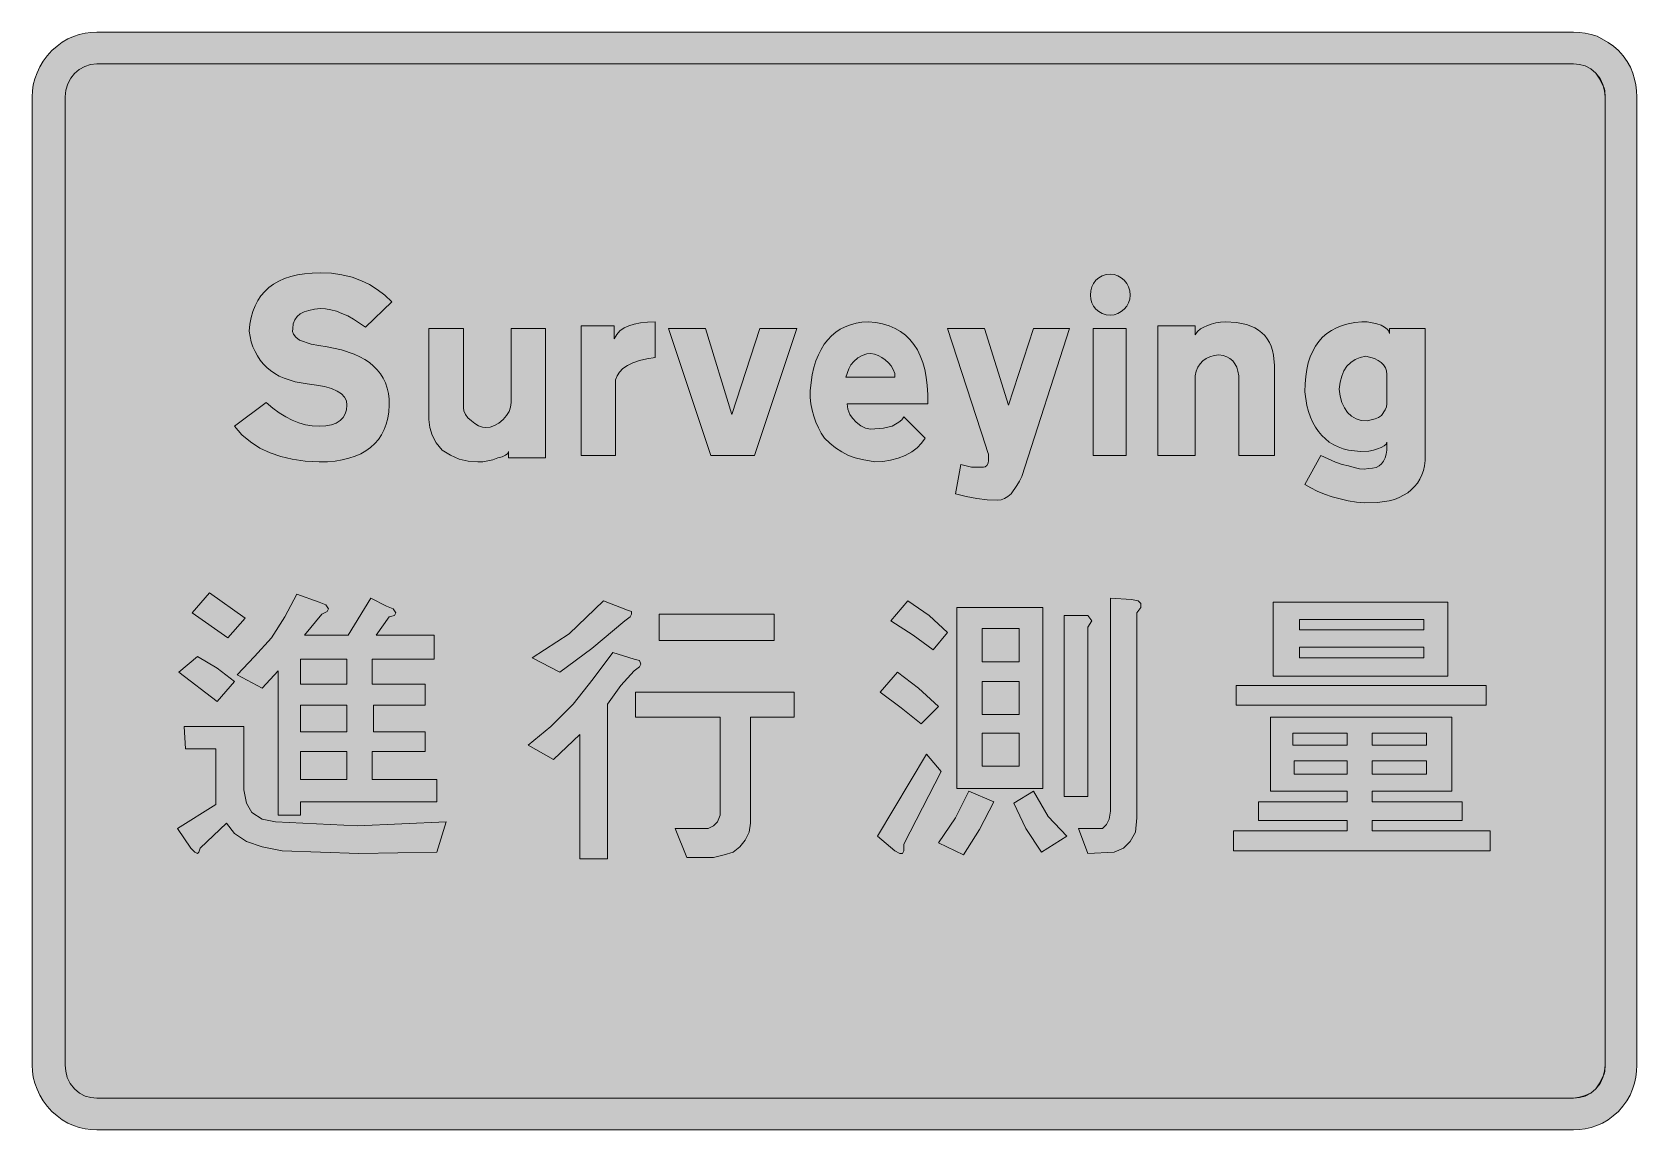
# Model space of a CAD drawing. Header units: metres. Extents: x 102 to 466, y 12 to 261.
import ezdxf

# ---------------------------------------------------------------- set-up
doc = ezdxf.new("R2010")
doc.units = ezdxf.units.M
doc.layers.add('FILL_BLACK_000000', color=7, linetype='Continuous', true_color=0x000000)
doc.layers.add('FILL_WHITE_FFFFFF', color=7, linetype='Continuous', true_color=0xffffff)

msp = doc.modelspace()

# ---------------------------------------------------------------- hatches: boundary and pattern name
at = {"layer": 'FILL_BLACK_000000', "true_color": 0x000000}
h = msp.add_hatch(color=7, dxfattribs=at)
h.dxf.hatch_style = 1
h.paths.add_polyline_path([(453.06, 261.42), (454.41, 261.25), (455.76, 260.97), (457.11, 260.58), (459.62, 259.15), (460.78, 258.3), (461.91, 257.28), (462.97, 256.1), (463.9, 254.84), (464.65, 253.53), (465.21, 252.18), (465.6, 250.83), (465.88, 249.48), (466.05, 248.13), (466.11, 246.78), (466.11, 27.18), (466.05, 25.82), (465.88, 24.44), (465.57, 23.07), (465.13, 21.7), (464.56, 20.37), (463.83, 19.08), (462.95, 17.84), (461.91, 16.68), (460.76, 15.64), (459.56, 14.76), (458.31, 14.03), (457.03, 13.45), (455.73, 13.02), (454.4, 12.71), (453.06, 12.54), (451.71, 12.48), (116.91, 12.48), (115.56, 12.54), (114.22, 12.71), (112.89, 13.02), (111.58, 13.45), (110.31, 14.03), (109.06, 14.76), (107.86, 15.64), (106.71, 16.68), (105.66, 17.84), (104.74, 19.08), (103.97, 20.37), (103.33, 21.7), (102.84, 23.07), (102.49, 24.44), (102.28, 25.82), (102.21, 27.18), (102.21, 246.78), (102.28, 248.14), (102.49, 249.52), (102.84, 250.89), (103.33, 252.25), (103.97, 253.59), (104.74, 254.88), (105.66, 256.12), (106.71, 257.28), (107.86, 258.32), (109.06, 259.2), (110.31, 259.93), (111.58, 260.5), (112.89, 260.94), (114.22, 261.25), (115.56, 261.42), (116.91, 261.48), (451.71, 261.48), (453.06, 261.42)])
h.paths.add_polyline_path([(114.14, 253.7), (112.92, 253.01), (111.85, 252.1), (110.96, 251), (110.29, 249.72), (109.86, 248.31), (109.71, 246.78), (109.71, 27.18), (109.83, 25.79), (110.2, 24.37), (110.85, 23), (111.81, 21.78), (112.99, 20.82), (114.25, 20.17), (115.56, 19.8), (116.91, 19.68), (451.71, 19.68), (453.06, 19.8), (454.37, 20.17), (455.63, 20.82), (456.81, 21.78), (457.77, 23), (458.42, 24.37), (458.79, 25.79), (458.91, 27.18), (458.91, 246.78), (458.83, 248.13), (458.66, 248.8), (458.31, 249.48), (457.67, 250.83), (456.81, 252.18), (455.63, 253.14), (454.37, 253.79), (453.06, 254.16), (451.71, 254.28), (116.91, 254.28), (115.48, 254.13), (114.14, 253.7)], flags=16)
h = msp.add_hatch(color=7, dxfattribs=at)
h.dxf.hatch_style = 1
h.paths.add_polyline_path([(161.25, 193.6), (161.5, 192.93), (162.03, 192.25), (162.81, 191.58), (165.51, 190.72), (167.2, 190.36), (169.11, 190.08), (172.39, 189.39), (175.24, 188.44), (176.5, 187.86), (177.66, 187.22), (178.71, 186.51), (179.65, 185.73), (180.48, 184.88), (181.2, 183.96), (181.81, 182.96), (182.31, 181.9), (182.71, 180.75), (182.99, 179.54), (183.15, 178.25), (183.21, 176.88), (183.09, 175.35), (182.86, 173.91), (182.51, 172.57), (182.03, 171.32), (181.44, 170.17), (180.74, 169.11), (179.91, 168.14), (178.97, 167.28), (177.92, 166.51), (176.74, 165.85), (175.46, 165.28), (174.06, 164.81), (172.54, 164.45), (170.91, 164.19), (169.17, 164.03), (167.31, 163.98), (164.1, 164.14), (161.2, 164.58), (158.58, 165.25), (156.21, 166.08), (153.85, 167.14), (151.71, 168.52), (149.8, 170.17), (148.11, 172.08), (155.31, 177.48), (156.77, 176.21), (158.24, 175.12), (159.71, 174.19), (161.2, 173.43), (162.7, 172.84), (164.21, 172.42), (165.75, 172.16), (167.31, 172.08), (168.79, 172.16), (170.07, 172.41), (171.15, 172.81), (172.03, 173.35), (172.72, 174.04), (173.22, 174.86), (173.51, 175.81), (173.61, 176.88), (173.47, 177.84), (173.05, 178.68), (172.34, 179.43), (171.36, 180.07), (170.09, 180.61), (168.55, 181.06), (166.72, 181.41), (164.61, 181.68), (161.84, 182.17), (159.38, 182.96), (158.27, 183.47), (157.24, 184.05), (156.29, 184.71), (155.42, 185.43), (154.63, 186.22), (153.93, 187.09), (153.3, 188.02), (152.76, 189.02), (152.29, 190.09), (151.92, 191.22), (151.41, 193.68), (151.58, 195.26), (151.86, 196.75), (152.25, 198.13), (152.76, 199.41), (153.38, 200.6), (154.11, 201.68), (154.95, 202.66), (155.91, 203.54), (156.98, 204.32), (158.16, 205), (159.45, 205.57), (160.86, 206.04), (162.38, 206.41), (164.01, 206.67), (165.75, 206.83), (167.61, 206.88), (170.08, 206.77), (172.48, 206.43), (174.78, 205.87), (176.91, 205.08), (178.71, 204.25), (180.47, 203.13), (182.18, 201.79), (183.81, 200.28), (177.81, 194.58), (175.12, 196.38), (173.79, 197.1), (172.48, 197.69), (171.21, 198.16), (169.96, 198.5), (168.76, 198.71), (167.61, 198.78), (166.22, 198.62), (164.98, 198.37), (163.9, 198.02), (163, 197.54), (162.28, 196.94), (161.75, 196.21), (161.42, 195.32), (161.31, 194.28), (161.25, 193.6)])
h = msp.add_hatch(color=7, dxfattribs=at)
h.dxf.hatch_style = 1
h.paths.add_polyline_path([(351.12, 200.9), (350.84, 200.06), (350.42, 199.3), (349.86, 198.63), (349.19, 198.07), (348.43, 197.65), (347.59, 197.37), (346.71, 197.28), (345.74, 197.37), (344.87, 197.65), (344.1, 198.07), (343.45, 198.63), (342.92, 199.3), (342.53, 200.06), (342.29, 200.9), (342.21, 201.78), (342.29, 202.76), (342.53, 203.67), (342.92, 204.49), (343.45, 205.19), (344.1, 205.77), (344.87, 206.21), (345.74, 206.48), (346.71, 206.58), (347.59, 206.48), (348.43, 206.21), (349.19, 205.77), (349.86, 205.19), (350.42, 204.49), (350.84, 203.67), (351.12, 202.76), (351.21, 201.78), (351.12, 200.9)])
h = msp.add_hatch(color=7, dxfattribs=at)
h.dxf.hatch_style = 1
h.paths.add_polyline_path([(218.61, 194.28), (218.61, 164.88), (210.21, 164.88), (210.21, 166.38), (210.05, 165.93), (209.57, 165.52), (208.82, 165.16), (207.81, 164.88), (206.68, 164.49), (205.56, 164.2), (204.43, 164.04), (203.31, 163.98), (201.12, 164.15), (199.03, 164.65), (197.07, 165.5), (195.21, 166.68), (193.86, 168.31), (192.92, 170.02), (192.38, 171.78), (192.21, 173.58), (192.21, 194.28), (200.01, 194.28), (200.01, 176.28), (200.12, 175.56), (200.46, 174.78), (201.02, 174), (201.81, 173.28), (202.58, 172.67), (203.46, 172.19), (204.34, 171.89), (205.11, 171.78), (206.06, 171.89), (207.06, 172.23), (208.06, 172.79), (209.01, 173.58), (209.8, 174.48), (210.36, 175.42), (210.7, 176.41), (210.81, 177.48), (210.81, 194.28), (218.61, 194.28)])
h = msp.add_hatch(color=7, dxfattribs=at)
h.dxf.hatch_style = 1
h.paths.add_polyline_path([(226.71, 194.88), (234.21, 194.88), (234.21, 191.88), (234.77, 192.9), (235.52, 193.72), (236.45, 194.37), (237.51, 194.88), (238.74, 195.27), (240.17, 195.55), (241.77, 195.72), (243.51, 195.78), (243.51, 187.68), (241.6, 187.4), (239.91, 187), (238.45, 186.5), (237.21, 185.88), (236.2, 185.15), (235.41, 184.34), (234.85, 183.48), (234.51, 182.58), (234.51, 165.48), (226.71, 165.48), (226.71, 194.88)])
h = msp.add_hatch(color=7, dxfattribs=at)
h.dxf.hatch_style = 1
h.paths.add_polyline_path([(246.51, 194.28), (254.91, 194.28), (260.91, 174.78), (267.21, 194.28), (275.61, 194.28), (266.01, 165.48), (260.91, 165.48), (256.11, 165.48), (246.51, 194.28)])
h = msp.add_hatch(color=7, dxfattribs=at)
h.dxf.hatch_style = 1
h.paths.add_polyline_path([(287.2, 175.98), (287.61, 174.78), (288.25, 173.88), (289.11, 172.98), (290.1, 172.2), (291.21, 171.67), (292.32, 171.42), (293.31, 171.48), (295.26, 171.67), (297.21, 172.08), (298.78, 173.02), (299.4, 173.56), (299.91, 174.18), (304.71, 169.38), (303.92, 168.26), (302.91, 167.2), (301.67, 166.26), (300.21, 165.48), (298.58, 164.87), (296.87, 164.39), (295.11, 164.09), (293.31, 163.98), (290.42, 164.5), (288.88, 164.91), (287.31, 165.48), (285.79, 166.26), (284.38, 167.2), (283.09, 168.26), (281.91, 169.38), (281.17, 170.53), (280.51, 171.74), (279.94, 173.01), (279.47, 174.33), (279.1, 175.71), (278.83, 177.14), (278.67, 178.63), (278.61, 180.18), (279.12, 183.77), (279.49, 185.38), (279.96, 186.88), (280.5, 188.26), (281.13, 189.52), (281.83, 190.66), (282.62, 191.69), (283.49, 192.6), (284.44, 193.4), (285.47, 194.08), (286.58, 194.65), (287.77, 195.1), (289.04, 195.44), (290.39, 195.67), (291.81, 195.78), (293.5, 195.6), (295.07, 195.29), (296.53, 194.84), (297.88, 194.27), (299.12, 193.56), (300.25, 192.72), (301.26, 191.74), (302.16, 190.64), (302.95, 189.41), (303.62, 188.05), (304.18, 186.56), (304.63, 184.94), (304.97, 183.19), (305.2, 181.31), (305.31, 179.31), (305.31, 177.18), (287.01, 177.18), (287.2, 175.98)])
h.paths.add_polyline_path([(297.81, 183.78), (297.81, 184.08), (297.49, 184.95), (297.01, 185.75), (296.39, 186.48), (295.67, 187.12), (294.88, 187.66), (294.06, 188.09), (293.22, 188.4), (292.41, 188.58), (291.46, 188.47), (290.46, 188.13), (289.46, 187.57), (288.51, 186.78), (287.89, 186.01), (287.38, 185.09), (286.71, 183.18), (297.81, 183.18), (297.81, 183.78)], flags=16)
h = msp.add_hatch(color=7, dxfattribs=at)
h.dxf.hatch_style = 1
h.paths.add_polyline_path([(326.61, 160.68), (326.11, 159.61), (325.52, 158.62), (324.21, 156.78), (323.49, 156.17), (322.71, 155.69), (321.93, 155.39), (321.21, 155.28), (318.78, 155.39), (316.41, 155.69), (314.04, 156.17), (311.61, 156.78), (312.81, 163.38), (315.21, 162.78), (317.91, 162.78), (318.35, 162.89), (318.73, 163.19), (319.01, 163.67), (319.11, 164.28), (319.11, 165.78), (318.93, 166.1), (318.81, 166.57), (318.51, 167.58), (309.81, 194.28), (318.21, 194.28), (323.61, 176.88), (329.31, 194.28), (337.41, 194.28), (326.61, 160.68)])
h = msp.add_hatch(color=7, dxfattribs=at)
h.dxf.hatch_style = 1
h.paths.add_polyline_path([(342.81, 165.48), (342.81, 194.28), (350.31, 194.28), (350.31, 165.48), (342.81, 165.48)])
h = msp.add_hatch(color=7, dxfattribs=at)
h.dxf.hatch_style = 1
h.paths.add_polyline_path([(375.81, 165.48), (375.81, 182.58), (375.81, 182.88), (375.81, 183.18), (375.81, 183.48), (375.64, 184.54), (375.36, 185.45), (374.97, 186.24), (374.46, 186.89), (373.84, 187.42), (373.11, 187.83), (372.27, 188.11), (371.31, 188.28), (370.24, 188.11), (369.28, 187.83), (368.44, 187.42), (367.71, 186.89), (367.09, 186.24), (366.58, 185.45), (366.19, 184.54), (365.91, 183.48), (365.91, 183.18), (365.91, 165.48), (357.51, 165.48), (357.51, 194.88), (365.91, 194.88), (365.91, 192.78), (366.46, 193.57), (367.15, 194.17), (367.89, 194.59), (368.61, 194.88), (369.56, 195.27), (370.6, 195.55), (371.69, 195.72), (372.81, 195.78), (375.35, 195.63), (377.58, 195.16), (378.57, 194.81), (379.49, 194.39), (380.31, 193.89), (381.06, 193.3), (381.72, 192.65), (382.3, 191.91), (382.79, 191.1), (383.19, 190.21), (383.5, 189.24), (383.73, 188.2), (383.91, 185.88), (383.91, 185.58), (383.91, 185.28), (383.91, 165.48), (375.81, 165.48)])
h = msp.add_hatch(color=7, dxfattribs=at)
h.dxf.hatch_style = 1
h.paths.add_polyline_path([(417.69, 162.05), (417.33, 161.03), (416.88, 160.08), (416.34, 159.2), (415.69, 158.39), (414.96, 157.66), (414.13, 157), (413.22, 156.43), (412.21, 155.92), (411.11, 155.5), (409.93, 155.17), (407.29, 154.75), (404.31, 154.68), (402.49, 154.86), (400.64, 155.17), (398.8, 155.59), (397, 156.1), (395.27, 156.71), (393.64, 157.38), (392.14, 158.11), (390.81, 158.88), (394.41, 165.48), (397.78, 163.94), (399.3, 163.41), (400.71, 163.08), (402, 162.69), (403.18, 162.44), (404.25, 162.36), (405.21, 162.48), (406.15, 162.55), (406.96, 162.76), (407.65, 163.1), (408.21, 163.57), (408.66, 164.16), (409.01, 164.88), (409.25, 165.72), (409.41, 166.68), (409.41, 168.48), (409.25, 168.03), (408.81, 167.62), (408.14, 167.26), (407.31, 166.98), (406.36, 166.63), (405.36, 166.45), (403.41, 166.38), (402.04, 166.49), (400.75, 166.69), (399.54, 166.99), (398.4, 167.39), (397.35, 167.89), (396.36, 168.49), (395.46, 169.19), (394.63, 169.98), (393.89, 170.87), (393.21, 171.86), (392.62, 172.95), (392.1, 174.14), (391.66, 175.43), (391.3, 176.81), (390.81, 179.88), (390.86, 181.68), (391.01, 183.38), (391.25, 184.97), (391.6, 186.46), (392.05, 187.83), (392.6, 189.1), (393.25, 190.26), (394, 191.32), (394.85, 192.26), (395.81, 193.1), (396.86, 193.82), (398.02, 194.43), (399.29, 194.94), (400.66, 195.33), (402.13, 195.61), (403.71, 195.78), (404.93, 195.73), (406.09, 195.57), (407.15, 195.32), (408.1, 194.99), (408.89, 194.59), (409.49, 194.13), (409.87, 193.63), (410.01, 193.08), (410.01, 194.28), (418.11, 194.28), (418.11, 164.28), (417.95, 163.13), (417.69, 162.05)])
h.paths.add_polyline_path([(409.08, 185.36), (408.68, 186.01), (408.13, 186.55), (407.45, 187.02), (406.63, 187.41), (404.61, 187.98), (403.33, 187.67), (402.2, 187.19), (401.21, 186.53), (400.37, 185.69), (399.69, 184.67), (399.17, 183.47), (398.81, 182.07), (398.61, 180.48), (398.82, 178.88), (399.21, 177.46), (399.79, 176.22), (400.52, 175.19), (401.41, 174.37), (402.45, 173.77), (403.62, 173.4), (404.91, 173.28), (406.78, 173.77), (407.53, 174.08), (408.21, 174.48), (409.03, 175.83), (409.31, 176.5), (409.41, 177.18), (409.41, 183.78), (409.33, 184.62), (409.08, 185.36)], flags=16)
h = msp.add_hatch(color=7, dxfattribs=at)
h.dxf.hatch_style = 1
h.paths.add_polyline_path([(138.51, 129.78), (142.41, 134.28), (150.51, 128.58), (146.61, 124.08), (138.51, 129.78)])
h = msp.add_hatch(color=7, dxfattribs=at)
h.dxf.hatch_style = 1
h.paths.add_polyline_path([(162.21, 133.98), (167.31, 132.18), (168.81, 131.58), (169.41, 130.68), (169.11, 130.08), (167.91, 129.48), (164.01, 124.68), (173.91, 124.68), (179.01, 133.08), (182.61, 131.28), (184.11, 130.68), (184.71, 129.78), (184.41, 129.18), (183.21, 128.88), (180.21, 124.68), (193.41, 124.68), (193.41, 119.28), (179.31, 119.28), (179.31, 113.58), (191.31, 113.58), (191.31, 108.78), (179.61, 108.78), (179.61, 102.78), (191.31, 102.78), (191.31, 98.28), (179.31, 98.28), (179.31, 91.98), (194.01, 91.98), (194.01, 86.88), (163.11, 86.88), (163.11, 83.88), (158.01, 83.88), (158.01, 116.58), (154.41, 112.68), (148.71, 115.68), (152.61, 119.88), (156.51, 124.08), (159.51, 128.88), (162.21, 133.98)])
h.paths.add_polyline_path([(163.11, 113.58), (173.61, 113.58), (173.61, 119.28), (163.11, 119.28), (163.11, 113.58)], flags=16)
h.paths.add_polyline_path([(163.11, 108.78), (163.11, 102.78), (173.61, 102.78), (173.61, 108.78), (163.11, 108.78)], flags=16)
h.paths.add_polyline_path([(173.61, 98.28), (163.11, 98.28), (163.11, 91.98), (173.61, 91.98), (173.61, 98.28)], flags=16)
h = msp.add_hatch(color=7, dxfattribs=at)
h.dxf.hatch_style = 1
h.paths.add_polyline_path([(224.01, 124.98), (231.81, 132.48), (237.21, 130.38), (238.11, 130.08), (238.11, 129.48), (237.81, 128.88), (236.61, 127.98), (229.11, 121.68), (221.91, 116.28), (215.61, 119.58), (224.01, 124.98)])
h = msp.add_hatch(color=7, dxfattribs=at)
h.dxf.hatch_style = 1
h.paths.add_polyline_path([(305.61, 129.18), (309.81, 125.28), (306.51, 121.38), (302.01, 124.68), (296.91, 127.98), (300.81, 132.48), (305.61, 129.18)])
h = msp.add_hatch(color=7, dxfattribs=at)
h.dxf.hatch_style = 1
h.paths.add_polyline_path([(351.51, 132.78), (353.01, 132.48), (353.61, 131.88), (353.61, 130.98), (352.71, 129.78), (352.71, 83.28), (352.41, 79.98), (351.21, 77.88), (349.71, 76.38), (347.61, 75.48), (341.61, 75.18), (339.51, 80.88), (343.71, 80.88), (344.91, 80.88), (345.81, 81.78), (346.41, 82.98), (346.71, 84.78), (346.71, 133.08), (351.51, 132.78)])
h = msp.add_hatch(color=7, dxfattribs=at)
h.dxf.hatch_style = 1
h.paths.add_polyline_path([(383.61, 115.38), (383.61, 132.18), (423.21, 132.18), (423.21, 115.38), (383.61, 115.38)])
h.paths.add_polyline_path([(389.61, 128.28), (389.61, 125.88), (417.81, 125.88), (417.81, 128.28), (389.61, 128.28)], flags=16)
h.paths.add_polyline_path([(417.81, 121.98), (389.61, 121.98), (389.61, 119.58), (417.81, 119.58), (417.81, 121.98)], flags=16)
h = msp.add_hatch(color=7, dxfattribs=at)
h.dxf.hatch_style = 1
h.paths.add_polyline_path([(270.51, 129.48), (270.51, 123.48), (244.41, 123.48), (244.41, 129.48), (270.51, 129.48)])
h = msp.add_hatch(color=7, dxfattribs=at)
h.dxf.hatch_style = 1
h.paths.add_polyline_path([(311.91, 130.98), (331.41, 130.98), (331.41, 89.88), (311.91, 89.88), (311.91, 130.98)])
h.paths.add_polyline_path([(317.61, 118.68), (326.01, 118.68), (326.01, 126.18), (317.61, 126.18), (317.61, 118.68)], flags=16)
h.paths.add_polyline_path([(317.61, 114.18), (317.61, 106.68), (326.01, 106.68), (326.01, 114.18), (317.61, 114.18)], flags=16)
h.paths.add_polyline_path([(326.01, 102.48), (317.61, 102.48), (317.61, 94.98), (326.01, 94.98), (326.01, 102.48)], flags=16)
h = msp.add_hatch(color=7, dxfattribs=at)
h.dxf.hatch_style = 1
h.paths.add_polyline_path([(341.61, 129.18), (342.51, 127.98), (341.61, 126.48), (341.61, 88.08), (336.21, 88.08), (336.21, 129.18), (341.61, 129.18)])
h = msp.add_hatch(color=7, dxfattribs=at)
h.dxf.hatch_style = 1
h.paths.add_polyline_path([(219.81, 103.98), (224.91, 109.08), (229.41, 114.78), (233.91, 120.78), (238.71, 119.28), (239.91, 118.98), (240.21, 118.08), (239.91, 117.48), (238.71, 116.58), (235.71, 113.28), (232.71, 109.08), (232.71, 73.98), (226.41, 73.98), (226.41, 102.18), (220.41, 96.48), (214.71, 99.78), (219.81, 103.98)])
h = msp.add_hatch(color=7, dxfattribs=at)
h.dxf.hatch_style = 1
h.paths.add_polyline_path([(135.51, 116.28), (139.71, 119.88), (144.21, 117.18), (148.11, 114.18), (144.21, 109.68), (135.51, 116.28)])
h = msp.add_hatch(color=7, dxfattribs=at)
h.dxf.hatch_style = 1
h.paths.add_polyline_path([(303.21, 112.68), (307.71, 108.48), (303.81, 104.58), (299.31, 108.18), (294.51, 111.78), (298.41, 116.28), (303.21, 112.68)])
h = msp.add_hatch(color=7, dxfattribs=at)
h.dxf.hatch_style = 1
h.paths.add_polyline_path([(431.91, 113.28), (431.91, 108.78), (375.21, 108.78), (375.21, 113.28), (431.91, 113.28)])
h = msp.add_hatch(color=7, dxfattribs=at)
h.dxf.hatch_style = 1
h.paths.add_polyline_path([(239.01, 106.08), (239.01, 111.78), (275.01, 111.78), (275.01, 106.08), (265.11, 106.08), (265.11, 84.48), (265.11, 82.08), (264.81, 79.98), (263.91, 78.18), (262.71, 76.68), (261.21, 75.48), (259.11, 74.88), (256.71, 74.28), (254.01, 74.28), (250.71, 74.28), (248.01, 80.88), (255.51, 80.88), (256.71, 81.48), (257.61, 82.38), (258.21, 83.88), (258.21, 85.68), (258.21, 106.08), (239.01, 106.08)])
h = msp.add_hatch(color=7, dxfattribs=at)
h.dxf.hatch_style = 1
h.paths.add_polyline_path([(406.11, 86.88), (426.51, 86.88), (426.51, 82.68), (406.11, 82.68), (406.11, 80.28), (432.81, 80.28), (432.81, 75.78), (374.61, 75.78), (374.61, 80.28), (400.41, 80.28), (400.41, 82.68), (380.31, 82.68), (380.31, 86.88), (400.41, 86.88), (400.41, 89.28), (383.01, 89.28), (383.01, 106.08), (424.11, 106.08), (424.11, 89.28), (406.11, 89.28), (406.11, 86.88)])
h.paths.add_polyline_path([(400.41, 99.78), (400.41, 102.48), (388.11, 102.48), (388.11, 99.78), (400.41, 99.78)], flags=16)
h.paths.add_polyline_path([(406.11, 99.78), (418.41, 99.78), (418.41, 102.48), (406.11, 102.48), (406.11, 99.78)], flags=16)
h.paths.add_polyline_path([(388.41, 96.18), (388.41, 93.18), (400.41, 93.18), (400.41, 96.18), (388.41, 96.18)], flags=16)
h.paths.add_polyline_path([(418.41, 96.18), (406.11, 96.18), (406.11, 93.18), (418.41, 93.18), (418.41, 96.18)], flags=16)
h = msp.add_hatch(color=7, dxfattribs=at)
h.dxf.hatch_style = 1
h.paths.add_polyline_path([(150.21, 103.98), (150.21, 89.58), (150.81, 86.58), (152.01, 84.48), (154.41, 82.98), (157.41, 82.38), (176.01, 81.48), (196.11, 82.38), (194.01, 75.48), (176.31, 75.18), (158.91, 75.78), (154.41, 76.68), (150.81, 77.88), (148.11, 79.68), (146.31, 82.08), (140.31, 76.38), (140.01, 75.48), (139.71, 75.18), (139.11, 75.48), (138.21, 76.38), (135.21, 80.88), (143.91, 86.28), (143.91, 98.88), (137.01, 98.88), (136.71, 103.98), (150.21, 103.98)])
h = msp.add_hatch(color=7, dxfattribs=at)
h.dxf.hatch_style = 1
h.paths.add_polyline_path([(305.01, 97.68), (308.31, 93.78), (299.91, 77.28), (299.91, 75.78), (299.61, 75.18), (299.01, 75.18), (297.81, 75.78), (293.91, 79.08), (305.01, 97.68)])
h = msp.add_hatch(color=7, dxfattribs=at)
h.dxf.hatch_style = 1
h.paths.add_polyline_path([(311.61, 83.28), (314.61, 89.28), (320.31, 86.88), (317.01, 80.58), (313.41, 74.88), (307.71, 77.58), (311.61, 83.28)])
h = msp.add_hatch(color=7, dxfattribs=at)
h.dxf.hatch_style = 1
h.paths.add_polyline_path([(332.61, 83.58), (336.81, 79.08), (331.11, 75.48), (327.51, 80.88), (324.81, 86.58), (329.31, 89.28), (332.61, 83.58)])
at = {"layer": 'FILL_WHITE_FFFFFF', "true_color": 0xffffff}
h = msp.add_hatch(color=7, dxfattribs=at)
h.dxf.hatch_style = 1
h.paths.add_polyline_path([(451.71, 254.28), (453.06, 254.16), (454.37, 253.79), (455.63, 253.14), (456.81, 252.18), (457.77, 250.96), (458.42, 249.59), (458.79, 248.17), (458.91, 246.78), (458.91, 27.18), (458.83, 25.83), (458.66, 25.15), (458.31, 24.48), (457.67, 23.13), (456.81, 21.78), (455.72, 20.92), (454.41, 20.28), (453.06, 19.87), (451.71, 19.68), (116.91, 19.68), (115.56, 19.8), (114.25, 20.17), (112.99, 20.82), (111.81, 21.78), (110.85, 23), (110.2, 24.37), (109.83, 25.79), (109.71, 27.18), (109.71, 246.78), (109.86, 248.31), (110.29, 249.72), (110.96, 251), (111.85, 252.1), (112.92, 253.01), (114.14, 253.7), (115.48, 254.13), (116.91, 254.28), (451.71, 254.28)])

# ---------------------------------------------------------------- linework, layer by layer
at = {"layer": 'FILL_BLACK_000000', "lineweight": 0, "true_color": 0x000000}
for points in [[(453.06, 261.42), (454.41, 261.25), (455.76, 260.97), (457.11, 260.58), (459.62, 259.15), (460.78, 258.3), (461.91, 257.28), (462.97, 256.1), (463.9, 254.84), (464.65, 253.53), (465.21, 252.18), (465.6, 250.83), (465.88, 249.48), (466.05, 248.13), (466.11, 246.78), (466.11, 27.18), (466.05, 25.82), (465.88, 24.44), (465.57, 23.07), (465.13, 21.7), (464.56, 20.37), (463.83, 19.08), (462.95, 17.84), (461.91, 16.68), (460.76, 15.64), (459.56, 14.76), (458.31, 14.03), (457.03, 13.45), (455.73, 13.02), (454.4, 12.71), (453.06, 12.54), (451.71, 12.48), (116.91, 12.48), (115.56, 12.54), (114.22, 12.71), (112.89, 13.02), (111.58, 13.45), (110.31, 14.03), (109.06, 14.76), (107.86, 15.64), (106.71, 16.68), (105.66, 17.84), (104.74, 19.08), (103.97, 20.37), (103.33, 21.7), (102.84, 23.07), (102.49, 24.44), (102.28, 25.82), (102.21, 27.18), (102.21, 246.78), (102.28, 248.14), (102.49, 249.52), (102.84, 250.89), (103.33, 252.25), (103.97, 253.59), (104.74, 254.88), (105.66, 256.12), (106.71, 257.28), (107.86, 258.32), (109.06, 259.2), (110.31, 259.93), (111.58, 260.5), (112.89, 260.94), (114.22, 261.25), (115.56, 261.42), (116.91, 261.48), (451.71, 261.48)], [(114.14, 253.7), (112.92, 253.01), (111.85, 252.1), (110.96, 251), (110.29, 249.72), (109.86, 248.31), (109.71, 246.78), (109.71, 27.18), (109.83, 25.79), (110.2, 24.37), (110.85, 23), (111.81, 21.78), (112.99, 20.82), (114.25, 20.17), (115.56, 19.8), (116.91, 19.68), (451.71, 19.68), (453.06, 19.8), (454.37, 20.17), (455.63, 20.82), (456.81, 21.78), (457.77, 23), (458.42, 24.37), (458.79, 25.79), (458.91, 27.18), (458.91, 246.78), (458.83, 248.13), (458.66, 248.8), (458.31, 249.48), (457.67, 250.83), (456.81, 252.18), (455.63, 253.14), (454.37, 253.79), (453.06, 254.16), (451.71, 254.28), (116.91, 254.28), (115.48, 254.13)], [(161.25, 193.6), (161.5, 192.93), (162.03, 192.25), (162.81, 191.58), (165.51, 190.72), (167.2, 190.36), (169.11, 190.08), (172.39, 189.39), (175.24, 188.44), (176.5, 187.86), (177.66, 187.22), (178.71, 186.51), (179.65, 185.73), (180.48, 184.88), (181.2, 183.96), (181.81, 182.96), (182.31, 181.9), (182.71, 180.75), (182.99, 179.54), (183.15, 178.25), (183.21, 176.88), (183.09, 175.35), (182.86, 173.91), (182.51, 172.57), (182.03, 171.32), (181.44, 170.17), (180.74, 169.11), (179.91, 168.14), (178.97, 167.28), (177.92, 166.51), (176.74, 165.85), (175.46, 165.28), (174.06, 164.81), (172.54, 164.45), (170.91, 164.19), (169.17, 164.03), (167.31, 163.98), (164.1, 164.14), (161.2, 164.58), (158.58, 165.25), (156.21, 166.08), (153.85, 167.14), (151.71, 168.52), (149.8, 170.17), (148.11, 172.08), (155.31, 177.48), (156.77, 176.21), (158.24, 175.12), (159.71, 174.19), (161.2, 173.43), (162.7, 172.84), (164.21, 172.42), (165.75, 172.16), (167.31, 172.08), (168.79, 172.16), (170.07, 172.41), (171.15, 172.81), (172.03, 173.35), (172.72, 174.04), (173.22, 174.86), (173.51, 175.81), (173.61, 176.88), (173.47, 177.84), (173.05, 178.68), (172.34, 179.43), (171.36, 180.07), (170.09, 180.61), (168.55, 181.06), (166.72, 181.41), (164.61, 181.68), (161.84, 182.17), (159.38, 182.96), (158.27, 183.47), (157.24, 184.05), (156.29, 184.71), (155.42, 185.43), (154.63, 186.22), (153.93, 187.09), (153.3, 188.02), (152.76, 189.02), (152.29, 190.09), (151.92, 191.22), (151.41, 193.68), (151.58, 195.26), (151.86, 196.75), (152.25, 198.13), (152.76, 199.41), (153.38, 200.6), (154.11, 201.68), (154.95, 202.66), (155.91, 203.54), (156.98, 204.32), (158.16, 205), (159.45, 205.57), (160.86, 206.04), (162.38, 206.41), (164.01, 206.67), (165.75, 206.83), (167.61, 206.88), (170.08, 206.77), (172.48, 206.43), (174.78, 205.87), (176.91, 205.08), (178.71, 204.25), (180.47, 203.13), (182.18, 201.79), (183.81, 200.28), (177.81, 194.58), (175.12, 196.38), (173.79, 197.1), (172.48, 197.69), (171.21, 198.16), (169.96, 198.5), (168.76, 198.71), (167.61, 198.78), (166.22, 198.62), (164.98, 198.37), (163.9, 198.02), (163, 197.54), (162.28, 196.94), (161.75, 196.21), (161.42, 195.32), (161.31, 194.28)], [(351.12, 200.9), (350.84, 200.06), (350.42, 199.3), (349.86, 198.63), (349.19, 198.07), (348.43, 197.65), (347.59, 197.37), (346.71, 197.28), (345.74, 197.37), (344.87, 197.65), (344.1, 198.07), (343.45, 198.63), (342.92, 199.3), (342.53, 200.06), (342.29, 200.9), (342.21, 201.78), (342.29, 202.76), (342.53, 203.67), (342.92, 204.49), (343.45, 205.19), (344.1, 205.77), (344.87, 206.21), (345.74, 206.48), (346.71, 206.58), (347.59, 206.48), (348.43, 206.21), (349.19, 205.77), (349.86, 205.19), (350.42, 204.49), (350.84, 203.67), (351.12, 202.76), (351.21, 201.78)], [(218.61, 194.28), (218.61, 164.88), (210.21, 164.88), (210.21, 166.38), (210.05, 165.93), (209.57, 165.52), (208.82, 165.16), (207.81, 164.88), (206.68, 164.49), (205.56, 164.2), (204.43, 164.04), (203.31, 163.98), (201.12, 164.15), (199.03, 164.65), (197.07, 165.5), (195.21, 166.68), (193.86, 168.31), (192.92, 170.02), (192.38, 171.78), (192.21, 173.58), (192.21, 194.28), (200.01, 194.28), (200.01, 176.28), (200.12, 175.56), (200.46, 174.78), (201.02, 174), (201.81, 173.28), (202.58, 172.67), (203.46, 172.19), (204.34, 171.89), (205.11, 171.78), (206.06, 171.89), (207.06, 172.23), (208.06, 172.79), (209.01, 173.58), (209.8, 174.48), (210.36, 175.42), (210.7, 176.41), (210.81, 177.48), (210.81, 194.28)], [(226.71, 194.88), (234.21, 194.88), (234.21, 191.88), (234.77, 192.9), (235.52, 193.72), (236.45, 194.37), (237.51, 194.88), (238.74, 195.27), (240.17, 195.55), (241.77, 195.72), (243.51, 195.78), (243.51, 187.68), (241.6, 187.4), (239.91, 187), (238.45, 186.5), (237.21, 185.88), (236.2, 185.15), (235.41, 184.34), (234.85, 183.48), (234.51, 182.58), (234.51, 165.48), (226.71, 165.48)], [(246.51, 194.28), (254.91, 194.28), (260.91, 174.78), (267.21, 194.28), (275.61, 194.28), (266.01, 165.48), (260.91, 165.48), (256.11, 165.48)], [(287.2, 175.98), (287.61, 174.78), (288.25, 173.88), (289.11, 172.98), (290.1, 172.2), (291.21, 171.67), (292.32, 171.42), (293.31, 171.48), (295.26, 171.67), (297.21, 172.08), (298.78, 173.02), (299.4, 173.56), (299.91, 174.18), (304.71, 169.38), (303.92, 168.26), (302.91, 167.2), (301.67, 166.26), (300.21, 165.48), (298.58, 164.87), (296.87, 164.39), (295.11, 164.09), (293.31, 163.98), (290.42, 164.5), (288.88, 164.91), (287.31, 165.48), (285.79, 166.26), (284.38, 167.2), (283.09, 168.26), (281.91, 169.38), (281.17, 170.53), (280.51, 171.74), (279.94, 173.01), (279.47, 174.33), (279.1, 175.71), (278.83, 177.14), (278.67, 178.63), (278.61, 180.18), (279.12, 183.77), (279.49, 185.38), (279.96, 186.88), (280.5, 188.26), (281.13, 189.52), (281.83, 190.66), (282.62, 191.69), (283.49, 192.6), (284.44, 193.4), (285.47, 194.08), (286.58, 194.65), (287.77, 195.1), (289.04, 195.44), (290.39, 195.67), (291.81, 195.78), (293.5, 195.6), (295.07, 195.29), (296.53, 194.84), (297.88, 194.27), (299.12, 193.56), (300.25, 192.72), (301.26, 191.74), (302.16, 190.64), (302.95, 189.41), (303.62, 188.05), (304.18, 186.56), (304.63, 184.94), (304.97, 183.19), (305.2, 181.31), (305.31, 179.31), (305.31, 177.18), (287.01, 177.18)], [(326.61, 160.68), (326.11, 159.61), (325.52, 158.62), (324.21, 156.78), (323.49, 156.17), (322.71, 155.69), (321.93, 155.39), (321.21, 155.28), (318.78, 155.39), (316.41, 155.69), (314.04, 156.17), (311.61, 156.78), (312.81, 163.38), (315.21, 162.78), (317.91, 162.78), (318.35, 162.89), (318.73, 163.19), (319.01, 163.67), (319.11, 164.28), (319.11, 165.78), (318.93, 166.1), (318.81, 166.57), (318.51, 167.58), (309.81, 194.28), (318.21, 194.28), (323.61, 176.88), (329.31, 194.28), (337.41, 194.28)], [(342.81, 165.48), (342.81, 194.28), (350.31, 194.28), (350.31, 165.48)], [(375.81, 165.48), (375.81, 182.58), (375.81, 182.88), (375.81, 183.18), (375.81, 183.48), (375.64, 184.54), (375.36, 185.45), (374.97, 186.24), (374.46, 186.89), (373.84, 187.42), (373.11, 187.83), (372.27, 188.11), (371.31, 188.28), (370.24, 188.11), (369.28, 187.83), (368.44, 187.42), (367.71, 186.89), (367.09, 186.24), (366.58, 185.45), (366.19, 184.54), (365.91, 183.48), (365.91, 183.18), (365.91, 165.48), (357.51, 165.48), (357.51, 194.88), (365.91, 194.88), (365.91, 192.78), (366.46, 193.57), (367.15, 194.17), (367.89, 194.59), (368.61, 194.88), (369.56, 195.27), (370.6, 195.55), (371.69, 195.72), (372.81, 195.78), (375.35, 195.63), (377.58, 195.16), (378.57, 194.81), (379.49, 194.39), (380.31, 193.89), (381.06, 193.3), (381.72, 192.65), (382.3, 191.91), (382.79, 191.1), (383.19, 190.21), (383.5, 189.24), (383.73, 188.2), (383.91, 185.88), (383.91, 185.58), (383.91, 185.28), (383.91, 165.48)], [(417.69, 162.05), (417.33, 161.03), (416.88, 160.08), (416.34, 159.2), (415.69, 158.39), (414.96, 157.66), (414.13, 157), (413.22, 156.43), (412.21, 155.92), (411.11, 155.5), (409.93, 155.17), (407.29, 154.75), (404.31, 154.68), (402.49, 154.86), (400.64, 155.17), (398.8, 155.59), (397, 156.1), (395.27, 156.71), (393.64, 157.38), (392.14, 158.11), (390.81, 158.88), (394.41, 165.48), (397.78, 163.94), (399.3, 163.41), (400.71, 163.08), (402, 162.69), (403.18, 162.44), (404.25, 162.36), (405.21, 162.48), (406.15, 162.55), (406.96, 162.76), (407.65, 163.1), (408.21, 163.57), (408.66, 164.16), (409.01, 164.88), (409.25, 165.72), (409.41, 166.68), (409.41, 168.48), (409.25, 168.03), (408.81, 167.62), (408.14, 167.26), (407.31, 166.98), (406.36, 166.63), (405.36, 166.45), (403.41, 166.38), (402.04, 166.49), (400.75, 166.69), (399.54, 166.99), (398.4, 167.39), (397.35, 167.89), (396.36, 168.49), (395.46, 169.19), (394.63, 169.98), (393.89, 170.87), (393.21, 171.86), (392.62, 172.95), (392.1, 174.14), (391.66, 175.43), (391.3, 176.81), (390.81, 179.88), (390.86, 181.68), (391.01, 183.38), (391.25, 184.97), (391.6, 186.46), (392.05, 187.83), (392.6, 189.1), (393.25, 190.26), (394, 191.32), (394.85, 192.26), (395.81, 193.1), (396.86, 193.82), (398.02, 194.43), (399.29, 194.94), (400.66, 195.33), (402.13, 195.61), (403.71, 195.78), (404.93, 195.73), (406.09, 195.57), (407.15, 195.32), (408.1, 194.99), (408.89, 194.59), (409.49, 194.13), (409.87, 193.63), (410.01, 193.08), (410.01, 194.28), (418.11, 194.28), (418.11, 164.28), (417.95, 163.13)], [(297.81, 183.78), (297.81, 184.08), (297.49, 184.95), (297.01, 185.75), (296.39, 186.48), (295.67, 187.12), (294.88, 187.66), (294.06, 188.09), (293.22, 188.4), (292.41, 188.58), (291.46, 188.47), (290.46, 188.13), (289.46, 187.57), (288.51, 186.78), (287.89, 186.01), (287.38, 185.09), (286.71, 183.18), (297.81, 183.18)], [(409.08, 185.36), (408.68, 186.01), (408.13, 186.55), (407.45, 187.02), (406.63, 187.41), (404.61, 187.98), (403.33, 187.67), (402.2, 187.19), (401.21, 186.53), (400.37, 185.69), (399.69, 184.67), (399.17, 183.47), (398.81, 182.07), (398.61, 180.48), (398.82, 178.88), (399.21, 177.46), (399.79, 176.22), (400.52, 175.19), (401.41, 174.37), (402.45, 173.77), (403.62, 173.4), (404.91, 173.28), (406.78, 173.77), (407.53, 174.08), (408.21, 174.48), (409.03, 175.83), (409.31, 176.5), (409.41, 177.18), (409.41, 183.78), (409.33, 184.62)], [(138.51, 129.78), (142.41, 134.28), (150.51, 128.58), (146.61, 124.08)], [(162.21, 133.98), (167.31, 132.18), (168.81, 131.58), (169.41, 130.68), (169.11, 130.08), (167.91, 129.48), (164.01, 124.68), (173.91, 124.68), (179.01, 133.08), (182.61, 131.28), (184.11, 130.68), (184.71, 129.78), (184.41, 129.18), (183.21, 128.88), (180.21, 124.68), (193.41, 124.68), (193.41, 119.28), (179.31, 119.28), (179.31, 113.58), (191.31, 113.58), (191.31, 108.78), (179.61, 108.78), (179.61, 102.78), (191.31, 102.78), (191.31, 98.28), (179.31, 98.28), (179.31, 91.98), (194.01, 91.98), (194.01, 86.88), (163.11, 86.88), (163.11, 83.88), (158.01, 83.88), (158.01, 116.58), (154.41, 112.68), (148.71, 115.68), (152.61, 119.88), (156.51, 124.08), (159.51, 128.88)], [(224.01, 124.98), (231.81, 132.48), (237.21, 130.38), (238.11, 130.08), (238.11, 129.48), (237.81, 128.88), (236.61, 127.98), (229.11, 121.68), (221.91, 116.28), (215.61, 119.58)], [(305.61, 129.18), (309.81, 125.28), (306.51, 121.38), (302.01, 124.68), (296.91, 127.98), (300.81, 132.48)], [(351.51, 132.78), (353.01, 132.48), (353.61, 131.88), (353.61, 130.98), (352.71, 129.78), (352.71, 83.28), (352.41, 79.98), (351.21, 77.88), (349.71, 76.38), (347.61, 75.48), (341.61, 75.18), (339.51, 80.88), (343.71, 80.88), (344.91, 80.88), (345.81, 81.78), (346.41, 82.98), (346.71, 84.78), (346.71, 133.08)], [(383.61, 115.38), (383.61, 132.18), (423.21, 132.18), (423.21, 115.38)], [(270.51, 129.48), (270.51, 123.48), (244.41, 123.48), (244.41, 129.48)], [(311.91, 130.98), (331.41, 130.98), (331.41, 89.88), (311.91, 89.88)], [(341.61, 129.18), (342.51, 127.98), (341.61, 126.48), (341.61, 88.08), (336.21, 88.08), (336.21, 129.18)], [(389.61, 128.28), (389.61, 125.88), (417.81, 125.88), (417.81, 128.28)], [(317.61, 118.68), (326.01, 118.68), (326.01, 126.18), (317.61, 126.18)], [(219.81, 103.98), (224.91, 109.08), (229.41, 114.78), (233.91, 120.78), (238.71, 119.28), (239.91, 118.98), (240.21, 118.08), (239.91, 117.48), (238.71, 116.58), (235.71, 113.28), (232.71, 109.08), (232.71, 73.98), (226.41, 73.98), (226.41, 102.18), (220.41, 96.48), (214.71, 99.78)], [(417.81, 121.98), (389.61, 121.98), (389.61, 119.58), (417.81, 119.58)], [(135.51, 116.28), (139.71, 119.88), (144.21, 117.18), (148.11, 114.18), (144.21, 109.68)], [(163.11, 113.58), (173.61, 113.58), (173.61, 119.28), (163.11, 119.28)], [(303.21, 112.68), (307.71, 108.48), (303.81, 104.58), (299.31, 108.18), (294.51, 111.78), (298.41, 116.28)], [(317.61, 114.18), (317.61, 106.68), (326.01, 106.68), (326.01, 114.18)], [(431.91, 113.28), (431.91, 108.78), (375.21, 108.78), (375.21, 113.28)], [(239.01, 106.08), (239.01, 111.78), (275.01, 111.78), (275.01, 106.08), (265.11, 106.08), (265.11, 84.48), (265.11, 82.08), (264.81, 79.98), (263.91, 78.18), (262.71, 76.68), (261.21, 75.48), (259.11, 74.88), (256.71, 74.28), (254.01, 74.28), (250.71, 74.28), (248.01, 80.88), (255.51, 80.88), (256.71, 81.48), (257.61, 82.38), (258.21, 83.88), (258.21, 85.68), (258.21, 106.08)], [(163.11, 108.78), (163.11, 102.78), (173.61, 102.78), (173.61, 108.78)], [(406.11, 86.88), (426.51, 86.88), (426.51, 82.68), (406.11, 82.68), (406.11, 80.28), (432.81, 80.28), (432.81, 75.78), (374.61, 75.78), (374.61, 80.28), (400.41, 80.28), (400.41, 82.68), (380.31, 82.68), (380.31, 86.88), (400.41, 86.88), (400.41, 89.28), (383.01, 89.28), (383.01, 106.08), (424.11, 106.08), (424.11, 89.28), (406.11, 89.28)], [(150.21, 103.98), (150.21, 89.58), (150.81, 86.58), (152.01, 84.48), (154.41, 82.98), (157.41, 82.38), (176.01, 81.48), (196.11, 82.38), (194.01, 75.48), (176.31, 75.18), (158.91, 75.78), (154.41, 76.68), (150.81, 77.88), (148.11, 79.68), (146.31, 82.08), (140.31, 76.38), (140.01, 75.48), (139.71, 75.18), (139.11, 75.48), (138.21, 76.38), (135.21, 80.88), (143.91, 86.28), (143.91, 98.88), (137.01, 98.88), (136.71, 103.98)], [(326.01, 102.48), (317.61, 102.48), (317.61, 94.98), (326.01, 94.98)], [(400.41, 99.78), (400.41, 102.48), (388.11, 102.48), (388.11, 99.78)], [(406.11, 99.78), (418.41, 99.78), (418.41, 102.48), (406.11, 102.48)], [(173.61, 98.28), (163.11, 98.28), (163.11, 91.98), (173.61, 91.98)], [(305.01, 97.68), (308.31, 93.78), (299.91, 77.28), (299.91, 75.78), (299.61, 75.18), (299.01, 75.18), (297.81, 75.78), (293.91, 79.08)], [(388.41, 96.18), (388.41, 93.18), (400.41, 93.18), (400.41, 96.18)], [(418.41, 96.18), (406.11, 96.18), (406.11, 93.18), (418.41, 93.18)], [(311.61, 83.28), (314.61, 89.28), (320.31, 86.88), (317.01, 80.58), (313.41, 74.88), (307.71, 77.58)], [(332.61, 83.58), (336.81, 79.08), (331.11, 75.48), (327.51, 80.88), (324.81, 86.58), (329.31, 89.28)]]:
    msp.add_lwpolyline(points, close=True, dxfattribs=at)
at = {"layer": 'FILL_WHITE_FFFFFF', "lineweight": 0, "true_color": 0xffffff}
msp.add_lwpolyline([(451.71, 254.28), (453.06, 254.16), (454.37, 253.79), (455.63, 253.14), (456.81, 252.18), (457.77, 250.96), (458.42, 249.59), (458.79, 248.17), (458.91, 246.78), (458.91, 27.18), (458.83, 25.83), (458.66, 25.15), (458.31, 24.48), (457.67, 23.13), (456.81, 21.78), (455.72, 20.92), (454.41, 20.28), (453.06, 19.87), (451.71, 19.68), (116.91, 19.68), (115.56, 19.8), (114.25, 20.17), (112.99, 20.82), (111.81, 21.78), (110.85, 23), (110.2, 24.37), (109.83, 25.79), (109.71, 27.18), (109.71, 246.78), (109.86, 248.31), (110.29, 249.72), (110.96, 251), (111.85, 252.1), (112.92, 253.01), (114.14, 253.7), (115.48, 254.13), (116.91, 254.28)], close=True, dxfattribs=at)

doc.saveas('drawing.dxf')
